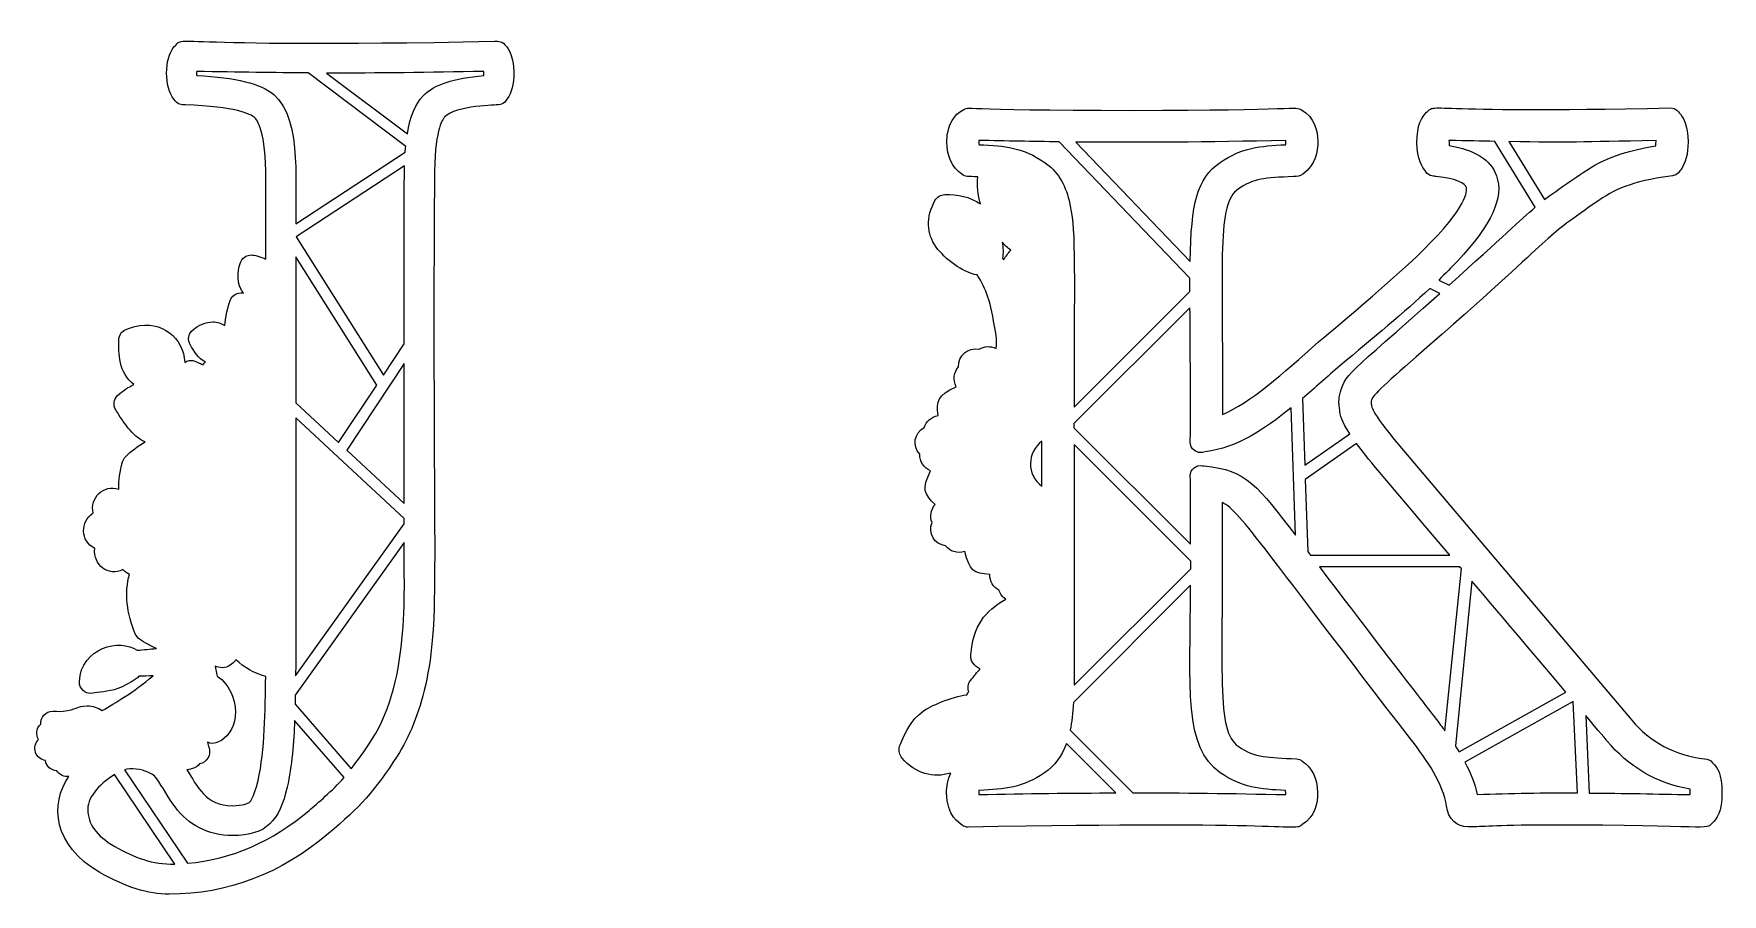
# Model space of a CAD drawing. Header units: millimetres. Extents: x -471 to 1551, y -2688 to 316.
# Drawn here: x 1098 to 1362.6, y -439.3 to -304.5 of the extents above; entities that cross this region are included whole.
import ezdxf

# ---------------------------------------------------------------- set-up
doc = ezdxf.new("R2010")
doc.units = ezdxf.units.MM
doc.header["$MEASUREMENT"] = 0
doc.layers.add('Layer 1', color=7, linetype='Continuous')

msp = doc.modelspace()

# ---------------------------------------------------------------- linework, layer by layer
at = {"layer": 'Layer 1', "color": 250}
for points, knots in [([(1171.8653, -306.1934), (1171.2756, -305.4563), (1170.4463, -305.6774), (1170.2436, -305.6405), (1170.2436, -305.6405), (1115.8579, -306.7278), (1122.2344, -304.461), (1119.986, -306.5251), (1119.986, -306.5251), (1118.4748, -308.405), (1118.4748, -312.8465), (1119.986, -314.7263), (1119.986, -314.7263), (1119.986, -314.7263), (1120.2257, -315.0396), (1120.2257, -315.0396), (1120.2257, -315.0396), (1120.7601, -315.7216), (1121.571, -315.5741), (1121.7369, -315.6109), (1121.7369, -315.6109), (1129.7538, -315.8689), (1132.0206, -317.0669), (1132.6103, -317.5829), (1132.6103, -317.5829), (1133.0342, -317.933), (1134.4164, -319.7023), (1134.4164, -327.3137), (1134.4164, -327.3137), (1134.4164, -327.3137), (1134.4164, -339.7905), (1134.4164, -339.7905), (1134.4164, -339.7905), (1133.6423, -339.3667), (1132.5182, -339.1271), (1132.1127, -339.1271), (1132.1127, -339.1271), (1131.4493, -339.1271), (1130.8411, -339.4957), (1130.5093, -340.1039), (1130.5093, -340.1039), (1130.0855, -340.8779), (1129.7169, -343.1632), (1130.5093, -344.527), (1130.5093, -344.527), (1130.6383, -344.7297), (1130.7673, -344.914), (1130.9148, -345.0983), (1130.9148, -345.0983), (1130.7673, -345.0798), (1130.6199, -345.0798), (1130.454, -345.0798), (1130.454, -345.0798), (1129.6984, -345.0798), (1129.0349, -345.5774), (1128.8138, -346.2593), (1128.8138, -346.2593), (1128.353, -347.5862), (1128.0582, -348.9131), (1127.9845, -350.1848), (1127.9845, -350.1848), (1127.4315, -349.8346), (1126.7865, -349.6135), (1126.1046, -349.6135), (1126.1046, -349.6135), (1125.0357, -349.6135), (1123.7825, -350.1848), (1123.1006, -350.7377), (1123.1006, -350.7377), (1121.7368, -351.7329), (1122.5293, -353.1336), (1122.5293, -353.1519), (1122.5293, -353.1519), (1123.0822, -354.2024), (1123.8562, -355.382), (1124.9251, -355.8795), (1124.9251, -355.8795), (1124.7777, -356.027), (1124.6487, -356.1743), (1124.5565, -356.3587), (1124.5565, -356.3587), (1124.2432, -356.1928), (1124.0221, -356.0822), (1123.9668, -356.0638), (1123.9668, -356.0638), (1123.4138, -355.8426), (1122.6398, -355.3082), (1121.6999, -355.9532), (1121.6999, -355.9532), (1121.4787, -352.0646), (1118.1246, -349.337), (1113.8858, -350.3322), (1113.8858, -350.3322), (1113.296, -350.4796), (1113.0565, -350.5902), (1112.5035, -350.7929), (1112.5035, -350.7929), (1111.8216, -351.0509), (1111.3793, -351.696), (1111.3609, -352.4332), (1111.3609, -352.4332), (1111.3425, -354.4604), (1111.3056, -357.6119), (1113.7383, -359.4364), (1113.7383, -359.4364), (1112.8352, -359.8419), (1111.9875, -360.4132), (1111.1766, -361.1688), (1111.1766, -361.1688), (1110.55, -361.7401), (1110.4395, -362.6801), (1110.8818, -363.3988), (1110.8818, -363.3988), (1110.8818, -363.3988), (1110.9924, -363.5831), (1110.9924, -363.5831), (1110.9924, -363.5831), (1111.9691, -365.1497), (1113.4435, -367.5086), (1115.4708, -368.4301), (1115.4708, -368.4301), (1114.365, -369.0567), (1113.3145, -369.8492), (1112.3931, -370.7707), (1112.3931, -370.7707), (1112.1904, -370.9918), (1112.0245, -371.2498), (1111.9508, -371.5447), (1111.9508, -371.5447), (1111.5269, -373.0928), (1111.3426, -374.4013), (1111.361, -375.8204), (1111.361, -375.8204), (1108.9651, -375.0463), (1106.8089, -377.1658), (1107.3433, -379.5616), (1107.3433, -379.5616), (1105.3161, -380.9253), (1105.2793, -383.9662), (1107.6014, -385.1089), (1107.6014, -385.1089), (1107.288, -387.7628), (1109.7576, -389.5505), (1111.9876, -388.4447), (1111.9876, -388.4447), (1112.3009, -388.7764), (1112.6695, -389.016), (1113.0197, -389.1818), (1113.0197, -389.1818), (1112.2456, -392.02), (1112.5589, -395.3189), (1113.9965, -398.581), (1113.9965, -398.581), (1114.1255, -398.8758), (1114.3466, -399.1339), (1114.6046, -399.3181), (1114.6046, -399.3181), (1115.4708, -399.9079), (1116.337, -400.4054), (1117.24, -400.7925), (1117.24, -400.7925), (1116.2632, -400.9031), (1115.2312, -400.9768), (1114.2175, -401.069), (1114.2175, -401.069), (1111.5452, -399.1891), (1105.445, -400.6451), (1105.187, -405.9897), (1105.187, -405.9897), (1105.1686, -406.5057), (1105.3713, -407.0033), (1105.7583, -407.3719), (1105.7583, -407.3719), (1106.514, -408.0722), (1107.2327, -407.7958), (1108.4307, -407.6484), (1108.4307, -407.6484), (1109.8129, -407.4825), (1111.232, -407.2982), (1113.3329, -406.045), (1113.3329, -406.045), (1113.8305, -405.7502), (1114.2175, -405.4552), (1114.5124, -405.1604), (1114.5124, -405.1604), (1115.2312, -405.1235), (1115.9683, -405.1051), (1116.7239, -405.0682), (1116.7239, -405.0682), (1113.5909, -407.6852), (1110.8633, -409.3255), (1108.7439, -410.5418), (1108.7439, -410.5418), (1108.062, -410.0626), (1107.2511, -409.7862), (1106.3849, -409.7862), (1106.3849, -409.7862), (1104.7447, -409.7862), (1104.7631, -410.4312), (1102.6253, -410.634), (1102.6253, -410.634), (1101.7959, -410.6893), (1101.2062, -410.6155), (1101.0035, -410.6155), (1101.0035, -410.6155), (1099.8977, -410.6155), (1099.0499, -411.5738), (1099.1236, -412.6612), (1099.1236, -412.6612), (1098.3865, -413.38), (1098.3495, -414.3383), (1098.7735, -415.0386), (1098.7735, -415.0386), (1098.3312, -415.6468), (1098.0363, -416.255), (1098.3127, -417.0843), (1098.3127, -417.0843), (1098.5892, -417.8768), (1099.142, -418.1716), (1099.8608, -418.3744), (1099.8608, -418.3744), (1100.0082, -419.259), (1100.7454, -419.9225), (1101.6485, -419.9778), (1101.6485, -419.9778), (1102.0539, -420.6228), (1102.7911, -420.973), (1103.5467, -420.8624), (1103.5467, -420.8624), (1100.5059, -425.175), (1101.0587, -431.6805), (1108.3937, -435.9009), (1108.3937, -435.9009), (1112.3376, -438.1678), (1115.9866, -439.3104), (1119.2671, -439.3104), (1119.2671, -439.3104), (1128.4082, -439.3104), (1136.7937, -436.1036), (1144.2024, -429.7823), (1144.2024, -429.7823), (1149.1599, -425.7094), (1151.4452, -423.0923), (1154.9653, -417.6741), (1154.9653, -417.6741), (1156.9188, -414.6516), (1158.4116, -410.9288), (1159.3884, -406.5979), (1159.3884, -406.5979), (1161.7842, -395.8166), (1160.4204, -389.5136), (1160.8074, -327.3322), (1160.8074, -327.3322), (1160.8074, -319.7392), (1162.0238, -317.9146), (1162.3924, -317.5276), (1162.3924, -317.5276), (1164.1801, -315.6847), (1170.7041, -315.6294), (1170.8331, -315.6109), (1170.8331, -315.6109), (1171.7546, -315.5741), (1172.0864, -314.7816), (1172.2154, -314.6526), (1172.2154, -314.6526), (1172.9157, -313.6759), (1173.2658, -312.3489), (1173.2658, -310.5981), (1173.2658, -310.5981), (1173.2291, -307.3729), (1171.9943, -306.433), (1171.8653, -306.1934)], [0, 0, 0, 0, 0.01449275, 0.01449275, 0.01449275, 0.01449275, 0.02898551, 0.02898551, 0.02898551, 0.02898551, 0.04347826, 0.04347826, 0.04347826, 0.04347826, 0.05797101, 0.05797101, 0.05797101, 0.05797101, 0.07246377, 0.07246377, 0.07246377, 0.07246377, 0.08695652, 0.08695652, 0.08695652, 0.08695652, 0.10144928, 0.10144928, 0.10144928, 0.10144928, 0.11594203, 0.11594203, 0.11594203, 0.11594203, 0.13043478, 0.13043478, 0.13043478, 0.13043478, 0.14492754, 0.14492754, 0.14492754, 0.14492754, 0.15942029, 0.15942029, 0.15942029, 0.15942029, 0.17391304, 0.17391304, 0.17391304, 0.17391304, 0.1884058, 0.1884058, 0.1884058, 0.1884058, 0.20289855, 0.20289855, 0.20289855, 0.20289855, 0.2173913, 0.2173913, 0.2173913, 0.2173913, 0.23188406, 0.23188406, 0.23188406, 0.23188406, 0.24637681, 0.24637681, 0.24637681, 0.24637681, 0.26086957, 0.26086957, 0.26086957, 0.26086957, 0.27536232, 0.27536232, 0.27536232, 0.27536232, 0.28985507, 0.28985507, 0.28985507, 0.28985507, 0.30434783, 0.30434783, 0.30434783, 0.30434783, 0.31884058, 0.31884058, 0.31884058, 0.31884058, 0.33333333, 0.33333333, 0.33333333, 0.33333333, 0.34782609, 0.34782609, 0.34782609, 0.34782609, 0.36231884, 0.36231884, 0.36231884, 0.36231884, 0.37681159, 0.37681159, 0.37681159, 0.37681159, 0.39130435, 0.39130435, 0.39130435, 0.39130435, 0.4057971, 0.4057971, 0.4057971, 0.4057971, 0.42028986, 0.42028986, 0.42028986, 0.42028986, 0.43478261, 0.43478261, 0.43478261, 0.43478261, 0.44927536, 0.44927536, 0.44927536, 0.44927536, 0.46376812, 0.46376812, 0.46376812, 0.46376812, 0.47826087, 0.47826087, 0.47826087, 0.47826087, 0.49275362, 0.49275362, 0.49275362, 0.49275362, 0.50724638, 0.50724638, 0.50724638, 0.50724638, 0.52173913, 0.52173913, 0.52173913, 0.52173913, 0.53623188, 0.53623188, 0.53623188, 0.53623188, 0.55072464, 0.55072464, 0.55072464, 0.55072464, 0.56521739, 0.56521739, 0.56521739, 0.56521739, 0.57971014, 0.57971014, 0.57971014, 0.57971014, 0.5942029, 0.5942029, 0.5942029, 0.5942029, 0.60869565, 0.60869565, 0.60869565, 0.60869565, 0.62318841, 0.62318841, 0.62318841, 0.62318841, 0.63768116, 0.63768116, 0.63768116, 0.63768116, 0.65217391, 0.65217391, 0.65217391, 0.65217391, 0.66666667, 0.66666667, 0.66666667, 0.66666667, 0.68115942, 0.68115942, 0.68115942, 0.68115942, 0.69565217, 0.69565217, 0.69565217, 0.69565217, 0.71014493, 0.71014493, 0.71014493, 0.71014493, 0.72463768, 0.72463768, 0.72463768, 0.72463768, 0.73913043, 0.73913043, 0.73913043, 0.73913043, 0.75362319, 0.75362319, 0.75362319, 0.75362319, 0.76811594, 0.76811594, 0.76811594, 0.76811594, 0.7826087, 0.7826087, 0.7826087, 0.7826087, 0.79710145, 0.79710145, 0.79710145, 0.79710145, 0.8115942, 0.8115942, 0.8115942, 0.8115942, 0.82608696, 0.82608696, 0.82608696, 0.82608696, 0.84057971, 0.84057971, 0.84057971, 0.84057971, 0.85507246, 0.85507246, 0.85507246, 0.85507246, 0.86956522, 0.86956522, 0.86956522, 0.86956522, 0.88405797, 0.88405797, 0.88405797, 0.88405797, 0.89855072, 0.89855072, 0.89855072, 0.89855072, 0.91304348, 0.91304348, 0.91304348, 0.91304348, 0.92753623, 0.92753623, 0.92753623, 0.92753623, 0.94202899, 0.94202899, 0.94202899, 0.94202899, 0.95652174, 0.95652174, 0.95652174, 0.95652174, 0.97101449, 0.97101449, 0.97101449, 0.97101449, 1, 1, 1, 1]), ([(1123.5614, -310.9851), (1123.5429, -310.764), (1123.5429, -310.5428), (1123.5614, -310.3585), (1123.5614, -310.3585), (1130.0855, -310.4875), (1135.9276, -310.5612), (1141.0142, -310.5981), (1141.0142, -310.5981), (1141.0142, -310.5981), (1156.3107, -322.1167), (1156.3107, -322.1167), (1156.3107, -322.1167), (1156.2739, -322.4115), (1156.2554, -322.7248), (1156.237, -323.0381), (1156.237, -323.0381), (1156.237, -323.0381), (1139.1159, -334.2249), (1139.1159, -334.2249), (1139.1159, -334.2249), (1138.8395, -329.5991), (1140.277, -317.9147), (1135.6511, -313.9892), (1135.6511, -313.9892), (1133.6054, -312.2752), (1129.7537, -311.3168), (1123.5614, -310.9851)], [0, 0, 0, 0, 0.125, 0.125, 0.125, 0.125, 0.25, 0.25, 0.25, 0.25, 0.375, 0.375, 0.375, 0.375, 0.5, 0.5, 0.5, 0.5, 0.625, 0.625, 0.625, 0.625, 0.75, 0.75, 0.75, 0.75, 1, 1, 1, 1]), ([(1168.5296, -311.022), (1163.83, -311.3906), (1160.7891, -312.4042), (1159.0014, -314.2288), (1159.0014, -314.2288), (1157.822, -315.4267), (1157.0295, -317.3618), (1156.5687, -320.1631), (1156.5687, -320.1631), (1156.5687, -320.1631), (1143.8892, -310.6166), (1143.8892, -310.6166), (1143.8892, -310.6166), (1151.9798, -310.6534), (1160.0335, -310.5244), (1168.548, -310.3586), (1168.548, -310.3586), (1168.548, -310.5797), (1168.548, -310.8008), (1168.5296, -311.022)], [0, 0, 0, 0, 0.16666667, 0.16666667, 0.16666667, 0.16666667, 0.33333333, 0.33333333, 0.33333333, 0.33333333, 0.5, 0.5, 0.5, 0.5, 0.66666667, 0.66666667, 0.66666667, 0.66666667, 1, 1, 1, 1]), ([(1361.0732, -418.6918), (1360.7045, -418.2495), (1360.2807, -418.1574), (1359.8199, -418.1021), (1359.8199, -418.1021), (1355.2678, -417.586), (1351.2133, -415.4297), (1348.412, -412.0202), (1348.412, -412.0202), (1348.412, -412.0202), (1312.0504, -369.0977), (1312.0504, -369.0977), (1312.0504, -369.0977), (1307.2403, -363.2739), (1307.701, -362.9975), (1307.572, -362.1865), (1307.572, -362.1865), (1307.443, -361.3941), (1309.5439, -359.5695), (1314.6489, -355.0911), (1314.6489, -355.0911), (1337.7965, -334.8185), (1333.6683, -337.2697), (1341.7036, -331.6487), (1341.7036, -331.6487), (1341.7036, -331.6487), (1342.6803, -330.9667), (1342.6803, -330.9667), (1342.6803, -330.9667), (1345.8134, -328.7736), (1348.3751, -327.5941), (1354.4016, -326.7832), (1354.4016, -326.7832), (1354.4016, -326.7832), (1354.7886, -326.7279), (1354.7886, -326.7279), (1354.7886, -326.7279), (1355.6547, -326.6173), (1355.9681, -325.8986), (1356.0971, -325.7696), (1356.0971, -325.7696), (1356.8527, -324.7191), (1357.2213, -323.3001), (1357.2213, -321.4202), (1357.2213, -321.4202), (1357.2213, -318.7848), (1356.4841, -317.5869), (1355.8391, -316.8313), (1355.8391, -316.8313), (1355.8206, -316.8128), (1355.3967, -316.0756), (1354.4568, -316.0941), (1354.4568, -316.0941), (1314.2067, -316.9419), (1318.1322, -315.2095), (1316.2708, -316.7576), (1316.2708, -316.7576), (1315.5336, -317.5132), (1314.7042, -318.748), (1314.7595, -321.5125), (1314.7595, -321.5125), (1314.8148, -324.1664), (1315.5336, -325.3274), (1316.1602, -326.0646), (1316.1602, -326.0646), (1316.1602, -326.0646), (1316.1602, -326.0831), (1316.1602, -326.0831), (1316.1602, -326.0831), (1316.6946, -326.8755), (1317.5608, -326.765), (1317.7267, -326.8202), (1317.7267, -326.8202), (1321.1177, -327.1335), (1322.3157, -328.0182), (1322.4816, -328.4789), (1322.4816, -328.4789), (1322.5553, -328.7001), (1323.1082, -330.8563), (1316.9527, -337.1408), (1316.9527, -337.1408), (1311.4791, -342.7803), (1300.2371, -351.9398), (1299.3524, -352.7323), (1299.3524, -352.7323), (1293.6761, -357.8004), (1288.6817, -362.2604), (1284.277, -364.1402), (1284.277, -364.1402), (1284.3876, -339.3893), (1283.3371, -331.1328), (1286.7834, -328.7738), (1286.7834, -328.7738), (1289.1793, -327.1336), (1290.8195, -327.0415), (1295.4269, -326.8388), (1295.4269, -326.8388), (1295.9799, -326.8203), (1296.4037, -326.8388), (1296.8645, -326.4517), (1296.8645, -326.4517), (1298.8549, -325.0695), (1299.2419, -322.8948), (1299.2235, -321.3099), (1299.2235, -321.3099), (1299.1867, -319.6881), (1298.7075, -317.4949), (1296.6433, -316.3891), (1296.6433, -316.3891), (1295.7034, -315.7625), (1296.1826, -316.4628), (1270.3443, -316.4628), (1270.3443, -316.4628), (1241.2808, -316.4628), (1245.1695, -315.7072), (1243.5108, -316.4628), (1243.5108, -316.4628), (1242.4235, -317.0895), (1241.115, -318.4532), (1241.115, -321.402), (1241.115, -321.402), (1241.115, -323.7241), (1241.9074, -325.4196), (1243.4555, -326.4701), (1243.4555, -326.4701), (1243.99, -326.8939), (1244.3401, -326.8018), (1245.9619, -326.8939), (1245.9619, -326.8939), (1245.7961, -328.2393), (1245.9251, -329.6768), (1246.3489, -331.1327), (1246.3489, -331.1327), (1244.7455, -329.9901), (1242.7368, -329.5846), (1240.7832, -329.6583), (1240.7832, -329.6583), (1240.1382, -329.6768), (1239.5484, -330.0453), (1239.2351, -330.5983), (1239.2351, -330.5983), (1237.816, -333.1968), (1237.8897, -335.7954), (1239.4378, -337.8964), (1239.4378, -337.8964), (1240.8016, -339.7578), (1243.5661, -341.8772), (1245.8329, -342.2642), (1245.8329, -342.2642), (1247.3256, -344.3836), (1247.9891, -346.9453), (1248.4314, -349.4886), (1248.4314, -349.4886), (1248.671, -350.8155), (1249.058, -352.5479), (1248.8, -353.7827), (1248.8, -353.7827), (1247.897, -353.3404), (1246.9202, -353.4141), (1246.1646, -353.9117), (1246.1646, -353.9117), (1244.3769, -353.5616), (1242.8658, -354.87), (1242.921, -356.6762), (1242.921, -356.6762), (1242.2022, -357.4687), (1242.0179, -358.7034), (1242.5708, -359.7908), (1242.5708, -359.7908), (1239.5852, -361.1178), (1239.4747, -361.9655), (1239.7143, -364.3061), (1239.7143, -364.3061), (1238.6453, -364.5088), (1237.8529, -365.2092), (1237.558, -366.149), (1237.558, -366.149), (1235.9915, -367.0152), (1235.6229, -368.9872), (1236.8393, -370.351), (1236.8393, -370.351), (1236.8024, -371.5121), (1237.5212, -372.5072), (1238.5532, -372.968), (1238.5532, -372.968), (1237.1526, -375.8245), (1237.4843, -376.5433), (1239.2535, -378.2573), (1239.2535, -378.2573), (1238.59, -379.0682), (1238.3873, -380.1186), (1238.7743, -381.0586), (1238.7743, -381.0586), (1238.1293, -382.7725), (1239.143, -384.4681), (1240.9122, -384.7261), (1240.9122, -384.7261), (1241.5757, -385.5738), (1242.6999, -385.9608), (1243.8978, -385.5922), (1243.8978, -385.5922), (1244.635, -388.5594), (1245.2801, -389.0386), (1247.8233, -389.2044), (1247.8233, -389.2044), (1247.8233, -390.3286), (1248.3946, -391.1948), (1249.2424, -391.6371), (1249.2424, -391.6371), (1249.4636, -392.2637), (1249.8506, -392.7613), (1250.3482, -393.093), (1250.3482, -393.093), (1246.9756, -395.0097), (1245.3169, -397.0923), (1244.8378, -401.7918), (1244.8378, -401.7918), (1244.7272, -402.8976), (1245.4459, -403.4873), (1246.3305, -404.0034), (1246.3305, -404.0034), (1245.8329, -404.5378), (1245.3353, -405.146), (1244.8009, -405.8279), (1244.8009, -405.8279), (1244.4139, -406.3255), (1244.3218, -406.9705), (1244.5245, -407.5418), (1244.5245, -407.5418), (1244.4323, -407.6893), (1244.3401, -407.8551), (1244.2296, -408.0395), (1244.2296, -408.0395), (1241.8706, -408.3159), (1238.3506, -409.9008), (1237.3738, -410.6196), (1237.3738, -410.6196), (1235.4202, -412.0387), (1234.5725, -414.066), (1234.0565, -415.2639), (1234.0565, -415.2639), (1233.8906, -415.6509), (1233.8168, -415.7983), (1233.7985, -415.8537), (1233.7985, -415.8537), (1233.7432, -415.9827), (1233.6878, -416.1117), (1233.651, -416.2775), (1233.651, -416.2775), (1233.522, -416.8673), (1233.6695, -417.4939), (1234.0749, -417.9731), (1234.0749, -417.9731), (1236.1759, -420.4426), (1239.014, -421.1614), (1241.7231, -420.3136), (1241.7231, -420.3136), (1241.2071, -421.3272), (1241.0597, -422.4515), (1241.0597, -423.3913), (1241.0597, -423.3913), (1241.0597, -427.0957), (1243.1607, -428.1646), (1243.4924, -428.4964), (1243.4924, -428.4964), (1243.7688, -428.699), (1244.1005, -428.7912), (1244.4507, -428.7912), (1244.4507, -428.7912), (1295.7956, -427.8329), (1295.3901, -429.4731), (1296.717, -428.4594), (1296.717, -428.4594), (1298.7996, -427.151), (1299.205, -424.9763), (1299.1682, -423.3729), (1299.1682, -423.3729), (1299.1129, -421.1429), (1298.3204, -419.4842), (1296.7908, -418.4521), (1296.7908, -418.4521), (1296.5328, -418.2494), (1296.2195, -418.1204), (1295.8877, -418.102), (1295.8877, -418.102), (1291.354, -417.8255), (1289.4558, -418.0098), (1286.7467, -416.13), (1286.7467, -416.13), (1283.245, -413.7342), (1284.4061, -405.2197), (1284.2403, -377.907), (1284.2403, -377.907), (1287.1337, -379.3261), (1291.4094, -386.1266), (1313.9119, -415.1717), (1313.9119, -415.1717), (1316.1972, -418.0836), (1318.98, -422.2302), (1319.3671, -425.437), (1319.3671, -425.437), (1319.6251, -427.6117), (1321.0626, -428.7728), (1322.7029, -428.7728), (1322.7029, -428.7728), (1325.5226, -428.7544), (1325.9281, -428.478), (1335.622, -428.478), (1335.622, -428.478), (1360.7784, -428.478), (1360.0597, -429.3073), (1360.9812, -428.2015), (1360.9812, -428.2015), (1361.7184, -427.538), (1362.5478, -426.3954), (1362.5478, -423.4098), (1362.5478, -423.4098), (1362.5844, -420.4795), (1361.7735, -419.3368), (1361.0732, -418.6918)], [0, 0, 0, 0, 0.01234568, 0.01234568, 0.01234568, 0.01234568, 0.02469136, 0.02469136, 0.02469136, 0.02469136, 0.03703704, 0.03703704, 0.03703704, 0.03703704, 0.04938272, 0.04938272, 0.04938272, 0.04938272, 0.0617284, 0.0617284, 0.0617284, 0.0617284, 0.07407407, 0.07407407, 0.07407407, 0.07407407, 0.08641975, 0.08641975, 0.08641975, 0.08641975, 0.09876543, 0.09876543, 0.09876543, 0.09876543, 0.11111111, 0.11111111, 0.11111111, 0.11111111, 0.12345679, 0.12345679, 0.12345679, 0.12345679, 0.13580247, 0.13580247, 0.13580247, 0.13580247, 0.14814815, 0.14814815, 0.14814815, 0.14814815, 0.16049383, 0.16049383, 0.16049383, 0.16049383, 0.17283951, 0.17283951, 0.17283951, 0.17283951, 0.18518519, 0.18518519, 0.18518519, 0.18518519, 0.19753086, 0.19753086, 0.19753086, 0.19753086, 0.20987654, 0.20987654, 0.20987654, 0.20987654, 0.22222222, 0.22222222, 0.22222222, 0.22222222, 0.2345679, 0.2345679, 0.2345679, 0.2345679, 0.24691358, 0.24691358, 0.24691358, 0.24691358, 0.25925926, 0.25925926, 0.25925926, 0.25925926, 0.27160494, 0.27160494, 0.27160494, 0.27160494, 0.28395062, 0.28395062, 0.28395062, 0.28395062, 0.2962963, 0.2962963, 0.2962963, 0.2962963, 0.30864198, 0.30864198, 0.30864198, 0.30864198, 0.32098765, 0.32098765, 0.32098765, 0.32098765, 0.33333333, 0.33333333, 0.33333333, 0.33333333, 0.34567901, 0.34567901, 0.34567901, 0.34567901, 0.35802469, 0.35802469, 0.35802469, 0.35802469, 0.37037037, 0.37037037, 0.37037037, 0.37037037, 0.38271605, 0.38271605, 0.38271605, 0.38271605, 0.39506173, 0.39506173, 0.39506173, 0.39506173, 0.40740741, 0.40740741, 0.40740741, 0.40740741, 0.41975309, 0.41975309, 0.41975309, 0.41975309, 0.43209877, 0.43209877, 0.43209877, 0.43209877, 0.44444444, 0.44444444, 0.44444444, 0.44444444, 0.45679012, 0.45679012, 0.45679012, 0.45679012, 0.4691358, 0.4691358, 0.4691358, 0.4691358, 0.48148148, 0.48148148, 0.48148148, 0.48148148, 0.49382716, 0.49382716, 0.49382716, 0.49382716, 0.50617284, 0.50617284, 0.50617284, 0.50617284, 0.51851852, 0.51851852, 0.51851852, 0.51851852, 0.5308642, 0.5308642, 0.5308642, 0.5308642, 0.54320988, 0.54320988, 0.54320988, 0.54320988, 0.55555556, 0.55555556, 0.55555556, 0.55555556, 0.56790123, 0.56790123, 0.56790123, 0.56790123, 0.58024691, 0.58024691, 0.58024691, 0.58024691, 0.59259259, 0.59259259, 0.59259259, 0.59259259, 0.60493827, 0.60493827, 0.60493827, 0.60493827, 0.61728395, 0.61728395, 0.61728395, 0.61728395, 0.62962963, 0.62962963, 0.62962963, 0.62962963, 0.64197531, 0.64197531, 0.64197531, 0.64197531, 0.65432099, 0.65432099, 0.65432099, 0.65432099, 0.66666667, 0.66666667, 0.66666667, 0.66666667, 0.67901235, 0.67901235, 0.67901235, 0.67901235, 0.69135802, 0.69135802, 0.69135802, 0.69135802, 0.7037037, 0.7037037, 0.7037037, 0.7037037, 0.71604938, 0.71604938, 0.71604938, 0.71604938, 0.72839506, 0.72839506, 0.72839506, 0.72839506, 0.74074074, 0.74074074, 0.74074074, 0.74074074, 0.75308642, 0.75308642, 0.75308642, 0.75308642, 0.7654321, 0.7654321, 0.7654321, 0.7654321, 0.77777778, 0.77777778, 0.77777778, 0.77777778, 0.79012346, 0.79012346, 0.79012346, 0.79012346, 0.80246914, 0.80246914, 0.80246914, 0.80246914, 0.81481481, 0.81481481, 0.81481481, 0.81481481, 0.82716049, 0.82716049, 0.82716049, 0.82716049, 0.83950617, 0.83950617, 0.83950617, 0.83950617, 0.85185185, 0.85185185, 0.85185185, 0.85185185, 0.86419753, 0.86419753, 0.86419753, 0.86419753, 0.87654321, 0.87654321, 0.87654321, 0.87654321, 0.88888889, 0.88888889, 0.88888889, 0.88888889, 0.90123457, 0.90123457, 0.90123457, 0.90123457, 0.91358025, 0.91358025, 0.91358025, 0.91358025, 0.92592593, 0.92592593, 0.92592593, 0.92592593, 0.9382716, 0.9382716, 0.9382716, 0.9382716, 0.95061728, 0.95061728, 0.95061728, 0.95061728, 0.96296296, 0.96296296, 0.96296296, 0.96296296, 0.97530864, 0.97530864, 0.97530864, 0.97530864, 1, 1, 1, 1]), ([(1246.1461, -321.8442), (1246.1276, -321.6415), (1246.1093, -321.4019), (1246.1276, -321.1807), (1246.1276, -321.1807), (1250.3849, -321.2729), (1254.5868, -321.3466), (1258.715, -321.4019), (1258.715, -321.4019), (1258.715, -321.4019), (1279.1903, -342.7803), (1279.1903, -342.7803), (1279.1903, -342.7803), (1279.1903, -343.4437), (1279.1903, -344.1256), (1279.1903, -344.8443), (1279.1903, -344.8443), (1279.1903, -344.8443), (1261.0371, -362.9975), (1261.0371, -362.9975), (1261.0371, -362.9975), (1261.0371, -338.1728), (1261.332, -335.2057), (1260.2447, -330.6167), (1260.2447, -330.6167), (1259.618, -327.9444), (1258.328, -325.9356), (1256.4297, -324.6271), (1256.4297, -324.6271), (1252.9835, -322.2497), (1250.2744, -322.047), (1246.1461, -321.8442)], [0, 0, 0, 0, 0.11111111, 0.11111111, 0.11111111, 0.11111111, 0.22222222, 0.22222222, 0.22222222, 0.22222222, 0.33333333, 0.33333333, 0.33333333, 0.33333333, 0.44444444, 0.44444444, 0.44444444, 0.44444444, 0.55555556, 0.55555556, 0.55555556, 0.55555556, 0.66666667, 0.66666667, 0.66666667, 0.66666667, 0.77777778, 0.77777778, 0.77777778, 0.77777778, 1, 1, 1, 1]), ([(1294.1921, -321.1807), (1294.2106, -321.4019), (1294.2106, -321.6415), (1294.1736, -321.8442), (1294.1736, -321.8442), (1290.156, -322.0285), (1287.3178, -322.305), (1283.9452, -324.6271), (1283.9452, -324.6271), (1280.2592, -327.1519), (1279.3746, -331.059), (1279.2272, -340.1448), (1279.2272, -340.1448), (1279.2272, -340.1448), (1261.3137, -321.4387), (1261.3137, -321.4387), (1261.3137, -321.4387), (1271.4316, -321.5125), (1281.7706, -321.4572), (1294.1921, -321.1807)], [0, 0, 0, 0, 0.16666667, 0.16666667, 0.16666667, 0.16666667, 0.33333333, 0.33333333, 0.33333333, 0.33333333, 0.5, 0.5, 0.5, 0.5, 0.66666667, 0.66666667, 0.66666667, 0.66666667, 1, 1, 1, 1]), ([(1321.0809, -340.1079), (1326.4992, -334.3579), (1328.4527, -330.1006), (1327.1995, -326.7096), (1327.1995, -326.7096), (1326.2781, -324.1848), (1323.8454, -322.6367), (1319.8093, -321.9917), (1319.8093, -321.9917), (1319.7908, -321.7337), (1319.7724, -321.4387), (1319.7724, -321.1807), (1319.7724, -321.1807), (1322.5737, -321.236), (1324.9143, -321.2913), (1326.9415, -321.3282), (1326.9415, -321.3282), (1326.9415, -321.3282), (1333.2997, -331.6488), (1333.2997, -331.6488), (1333.2997, -331.6488), (1330.9407, -333.6392), (1328.2869, -336.2377), (1319.7908, -343.8492), (1319.7908, -343.8492), (1319.7908, -343.8492), (1318.169, -343.0567), (1318.169, -343.0567), (1318.169, -343.0567), (1319.2011, -342.043), (1320.1779, -341.0663), (1321.0809, -340.1079)], [0, 0, 0, 0, 0.11111111, 0.11111111, 0.11111111, 0.11111111, 0.22222222, 0.22222222, 0.22222222, 0.22222222, 0.33333333, 0.33333333, 0.33333333, 0.33333333, 0.44444444, 0.44444444, 0.44444444, 0.44444444, 0.55555556, 0.55555556, 0.55555556, 0.55555556, 0.66666667, 0.66666667, 0.66666667, 0.66666667, 0.77777778, 0.77777778, 0.77777778, 0.77777778, 1, 1, 1, 1]), ([(1352.2086, -321.1807), (1352.2086, -321.4572), (1352.2086, -321.752), (1352.1901, -322.0285), (1352.1901, -322.0285), (1343.7677, -323.3923), (1341.3903, -325.954), (1338.8471, -327.5021), (1338.8471, -327.5021), (1336.9672, -328.8106), (1335.8246, -329.6215), (1334.7373, -330.4508), (1334.7373, -330.4508), (1334.7373, -330.4508), (1329.1346, -321.365), (1329.1346, -321.365), (1329.1346, -321.365), (1338.8471, -321.5309), (1340.0819, -321.4387), (1352.2086, -321.1807)], [0, 0, 0, 0, 0.16666667, 0.16666667, 0.16666667, 0.16666667, 0.33333333, 0.33333333, 0.33333333, 0.33333333, 0.5, 0.5, 0.5, 0.5, 0.66666667, 0.66666667, 0.66666667, 0.66666667, 1, 1, 1, 1]), ([(1156.0896, -353.0415), (1156.0896, -353.0415), (1152.8275, -357.9622), (1152.8275, -357.9622), (1152.8275, -357.9622), (1152.8275, -357.9622), (1139.1344, -336.2705), (1139.1344, -336.2705), (1139.1344, -336.2705), (1139.1344, -336.2705), (1156.1265, -325.1759), (1156.1265, -325.1759), (1156.1265, -325.1759), (1156.0712, -327.0189), (1156.108, -325.8762), (1156.0896, -353.0415)], [0, 0, 0, 0, 0.2, 0.2, 0.2, 0.2, 0.4, 0.4, 0.4, 0.4, 0.6, 0.6, 0.6, 0.6, 1, 1, 1, 1]), ([(1249.9979, -339.9052), (1249.9979, -339.9052), (1249.8689, -339.7209), (1249.7952, -339.6288), (1249.7952, -339.6288), (1249.961, -338.8547), (1249.9242, -337.9885), (1249.7583, -337.1224), (1249.7583, -337.1224), (1250.1822, -337.5831), (1250.643, -338.007), (1251.1037, -338.3756), (1251.1037, -338.3756), (1250.6983, -338.8363), (1250.3297, -339.3523), (1249.9979, -339.9052)], [0, 0, 0, 0, 0.2, 0.2, 0.2, 0.2, 0.4, 0.4, 0.4, 0.4, 0.6, 0.6, 0.6, 0.6, 1, 1, 1, 1]), ([(1139.1159, -362.2747), (1139.1159, -362.2747), (1139.1159, -339.4404), (1139.1159, -339.4404), (1139.1159, -339.4404), (1139.1159, -339.4404), (1151.7955, -359.5287), (1151.7955, -359.5287), (1151.7955, -359.5287), (1151.7955, -359.5287), (1145.8059, -368.5039), (1145.8059, -368.5039), (1145.8059, -368.5039), (1145.8059, -368.5039), (1139.1159, -362.2747), (1139.1159, -362.2747)], [0, 0, 0, 0, 0.2, 0.2, 0.2, 0.2, 0.4, 0.4, 0.4, 0.4, 0.6, 0.6, 0.6, 0.6, 1, 1, 1, 1]), ([(1296.8276, -361.6153), (1298.7811, -359.9566), (1300.7715, -358.1874), (1302.6698, -356.4919), (1302.6698, -356.4919), (1307.959, -352.1241), (1312.7692, -348.088), (1316.75, -344.402), (1316.75, -344.402), (1316.75, -344.402), (1318.3166, -345.1761), (1318.3166, -345.1761), (1318.3166, -345.1761), (1303.6466, -358.2611), (1303.4255, -357.6345), (1302.633, -361.2099), (1302.633, -361.2099), (1302.4487, -362.0392), (1302.5593, -362.758), (1302.633, -363.1818), (1302.633, -363.1818), (1302.633, -363.2372), (1302.6514, -363.2925), (1302.6514, -363.3293), (1302.6514, -363.3293), (1302.6699, -364.2139), (1303.0016, -365.2829), (1304.2364, -367.1443), (1304.2364, -367.1443), (1304.2364, -367.1443), (1297.1779, -372.0834), (1297.1779, -372.0834), (1297.1779, -372.0834), (1297.1779, -372.0834), (1296.8276, -361.6153), (1296.8276, -361.6153)], [0, 0, 0, 0, 0.1, 0.1, 0.1, 0.1, 0.2, 0.2, 0.2, 0.2, 0.3, 0.3, 0.3, 0.3, 0.4, 0.4, 0.4, 0.4, 0.5, 0.5, 0.5, 0.5, 0.6, 0.6, 0.6, 0.6, 0.7, 0.7, 0.7, 0.7, 0.8, 0.8, 0.8, 0.8, 1, 1, 1, 1]), ([(1281.4389, -372.1939), (1281.2914, -372.1754), (1281.1992, -372.1754), (1281.144, -372.1571), (1281.144, -372.1571), (1280.1488, -371.9728), (1279.2458, -372.7284), (1279.2458, -373.7236), (1279.2458, -373.7236), (1279.2826, -377.7229), (1279.2826, -381.2982), (1279.2826, -384.4681), (1279.2826, -384.4681), (1279.2826, -384.4681), (1261.0189, -366.2043), (1261.0189, -366.2043), (1261.0189, -366.2043), (1261.0189, -366.0016), (1261.0189, -365.7805), (1261.0189, -365.5593), (1261.0189, -365.5593), (1261.0189, -365.5593), (1279.1905, -347.3877), (1279.1905, -347.3877), (1279.1905, -347.3877), (1279.2273, -352.548), (1279.3011, -359.7724), (1279.2458, -368.4896), (1279.2458, -368.4896), (1279.2458, -368.9688), (1279.4669, -369.448), (1279.8355, -369.7429), (1279.8355, -369.7429), (1280.4622, -370.2405), (1281.0335, -370.0746), (1281.5495, -370.0009), (1281.5495, -370.0009), (1286.7097, -369.2637), (1290.709, -366.5546), (1295.0399, -363.0714), (1295.0399, -363.0714), (1295.0399, -363.0714), (1295.7219, -383.049), (1295.7219, -383.049), (1295.7219, -383.049), (1289.8796, -375.4559), (1288.1104, -372.8021), (1281.4389, -372.1939)], [0, 0, 0, 0, 0.07692308, 0.07692308, 0.07692308, 0.07692308, 0.15384615, 0.15384615, 0.15384615, 0.15384615, 0.23076923, 0.23076923, 0.23076923, 0.23076923, 0.30769231, 0.30769231, 0.30769231, 0.30769231, 0.38461538, 0.38461538, 0.38461538, 0.38461538, 0.46153846, 0.46153846, 0.46153846, 0.46153846, 0.53846154, 0.53846154, 0.53846154, 0.53846154, 0.61538462, 0.61538462, 0.61538462, 0.61538462, 0.69230769, 0.69230769, 0.69230769, 0.69230769, 0.76923077, 0.76923077, 0.76923077, 0.76923077, 0.84615385, 0.84615385, 0.84615385, 0.84615385, 1, 1, 1, 1]), ([(1147.0775, -369.7018), (1147.0775, -369.7018), (1156.0896, -356.156), (1156.0896, -356.156), (1156.0896, -356.156), (1156.0896, -356.156), (1156.0896, -378.0872), (1156.0896, -378.0872), (1156.0896, -378.0872), (1156.0896, -378.0872), (1147.0775, -369.7018), (1147.0775, -369.7018)], [0, 0, 0, 0, 0.25, 0.25, 0.25, 0.25, 0.5, 0.5, 0.5, 0.5, 1, 1, 1, 1]), ([(1139.1159, -364.6337), (1139.1159, -364.6337), (1156.0896, -380.4279), (1156.0896, -380.4279), (1156.0896, -380.4279), (1156.0896, -380.4279), (1156.0896, -381.2388), (1156.0896, -381.2388), (1156.0896, -381.2388), (1156.0896, -381.2388), (1139.0606, -405.1051), (1139.0606, -405.1051), (1139.0606, -405.1051), (1139.1528, -398.2124), (1139.0975, -393.6603), (1139.1159, -364.6337)], [0, 0, 0, 0, 0.2, 0.2, 0.2, 0.2, 0.4, 0.4, 0.4, 0.4, 0.6, 0.6, 0.6, 0.6, 1, 1, 1, 1]), ([(1255.9875, -368.3053), (1255.9875, -370.5168), (1255.9875, -372.8574), (1255.9875, -375.3638), (1255.9875, -375.3638), (1253.4995, -373.613), (1253.7023, -370.0192), (1255.9875, -368.3053)], [0, 0, 0, 0, 0.33333333, 0.33333333, 0.33333333, 0.33333333, 1, 1, 1, 1]), ([(1261.0373, -368.8397), (1261.0373, -368.8397), (1279.301, -387.1035), (1279.301, -387.1035), (1279.301, -387.1035), (1279.301, -387.5089), (1279.301, -387.9144), (1279.301, -388.3199), (1279.301, -388.3199), (1279.301, -388.3199), (1261.0557, -406.5652), (1261.0557, -406.5652), (1261.0557, -406.5652), (1261.111, -400.6676), (1261.0373, -423.2623), (1261.0373, -368.8397)], [0, 0, 0, 0, 0.2, 0.2, 0.2, 0.2, 0.4, 0.4, 0.4, 0.4, 0.6, 0.6, 0.6, 0.6, 1, 1, 1, 1]), ([(1297.6384, -385.6107), (1297.6384, -385.6107), (1297.2514, -374.2949), (1297.2514, -374.2949), (1297.2514, -374.2949), (1297.2514, -374.2949), (1305.2867, -368.6554), (1305.2867, -368.6554), (1305.2867, -368.6554), (1307.2218, -371.2724), (1308.2539, -372.4151), (1319.9014, -386.1635), (1319.9014, -386.1635), (1319.9014, -386.1635), (1298.0624, -386.182), (1298.0624, -386.182), (1298.0624, -386.182), (1297.9149, -385.9792), (1297.7674, -385.7949), (1297.6384, -385.6107)], [0, 0, 0, 0, 0.16666667, 0.16666667, 0.16666667, 0.16666667, 0.33333333, 0.33333333, 0.33333333, 0.33333333, 0.5, 0.5, 0.5, 0.5, 0.66666667, 0.66666667, 0.66666667, 0.66666667, 1, 1, 1, 1]), ([(1151.0215, -415.0754), (1149.842, -416.8815), (1148.7546, -418.4296), (1147.7594, -419.6829), (1147.7594, -419.6829), (1147.7594, -419.6829), (1138.9685, -409.5466), (1138.9685, -409.5466), (1138.9685, -409.5466), (1138.987, -409.0858), (1138.987, -408.6066), (1139.0054, -408.109), (1139.0054, -408.109), (1139.0054, -408.109), (1156.0896, -384.169), (1156.0896, -384.169), (1156.0896, -384.169), (1155.9237, -390.4904), (1157.2138, -405.5474), (1151.0215, -415.0754)], [0, 0, 0, 0, 0.16666667, 0.16666667, 0.16666667, 0.16666667, 0.33333333, 0.33333333, 0.33333333, 0.33333333, 0.5, 0.5, 0.5, 0.5, 0.66666667, 0.66666667, 0.66666667, 0.66666667, 1, 1, 1, 1]), ([(1319.1458, -413.7158), (1317.5793, -411.5595), (1314.2067, -407.4313), (1299.463, -388.0065), (1299.463, -388.0065), (1299.463, -388.0065), (1321.468, -387.988), (1321.468, -387.988), (1321.468, -387.988), (1321.5601, -388.0802), (1321.6338, -388.1907), (1321.726, -388.2829), (1321.726, -388.2829), (1321.726, -388.2829), (1319.1458, -413.7158), (1319.1458, -413.7158)], [0, 0, 0, 0, 0.2, 0.2, 0.2, 0.2, 0.4, 0.4, 0.4, 0.4, 0.6, 0.6, 0.6, 0.6, 1, 1, 1, 1]), ([(1294.1553, -423.0412), (1294.1921, -423.2439), (1294.1921, -423.4835), (1294.1921, -423.7046), (1294.1921, -423.7046), (1285.8067, -423.5019), (1277.9556, -423.4098), (1270.2152, -423.4098), (1270.2152, -423.4098), (1270.2152, -423.4098), (1260.4106, -413.6053), (1260.4106, -413.6053), (1260.4106, -413.6053), (1260.6687, -412.352), (1260.8345, -410.8961), (1260.9451, -409.2375), (1260.9451, -409.2375), (1260.9451, -409.2375), (1279.2825, -390.9), (1279.2825, -390.9), (1279.2825, -390.9), (1279.2272, -407.1918), (1278.1768, -416.296), (1283.9453, -420.2584), (1283.9453, -420.2584), (1287.3179, -422.5989), (1290.1376, -422.8753), (1294.1553, -423.0412)], [0, 0, 0, 0, 0.125, 0.125, 0.125, 0.125, 0.25, 0.25, 0.25, 0.25, 0.375, 0.375, 0.375, 0.375, 0.5, 0.5, 0.5, 0.5, 0.625, 0.625, 0.625, 0.625, 0.75, 0.75, 0.75, 0.75, 1, 1, 1, 1]), ([(1320.7676, -416.0748), (1320.7676, -416.0748), (1323.3661, -390.2549), (1323.3661, -390.2549), (1323.3661, -390.2549), (1328.5264, -396.3368), (1334.0001, -402.8055), (1338.0914, -407.6341), (1338.0914, -407.6341), (1338.0914, -407.6341), (1321.3574, -417.0147), (1321.3574, -417.0147), (1321.3574, -417.0147), (1321.173, -416.7014), (1320.9704, -416.3881), (1320.7676, -416.0748)], [0, 0, 0, 0, 0.2, 0.2, 0.2, 0.2, 0.4, 0.4, 0.4, 0.4, 0.6, 0.6, 0.6, 0.6, 1, 1, 1, 1]), ([(1123.9852, -418.872), (1125.1278, -418.7062), (1125.9019, -417.5266), (1125.4965, -416.3471), (1125.4965, -416.3471), (1125.4228, -416.1444), (1125.3306, -415.7942), (1125.2568, -415.481), (1125.2568, -415.481), (1127.3209, -416.5499), (1130.97, -412.8456), (1129.1823, -408.2566), (1129.1823, -408.2566), (1128.6479, -406.8743), (1127.7448, -405.7317), (1126.7681, -405.1419), (1126.7681, -405.1419), (1126.6206, -404.5522), (1126.5469, -404.0915), (1126.4732, -403.557), (1126.4732, -403.557), (1126.8234, -403.7228), (1127.1735, -403.815), (1127.5422, -403.815), (1127.5422, -403.815), (1128.6111, -403.815), (1129.2009, -403.1515), (1129.5141, -402.7829), (1129.5141, -402.7829), (1129.5141, -402.7829), (1129.5878, -402.7092), (1129.5878, -402.7092), (1129.5878, -402.7092), (1129.6246, -402.6539), (1129.6799, -402.6171), (1129.7168, -402.5618), (1129.7168, -402.5618), (1130.9516, -403.7597), (1132.555, -404.6628), (1134.3795, -405.1972), (1134.3795, -405.1972), (1134.3058, -410.4496), (1134.2505, -416.7157), (1133.1816, -421.4889), (1133.1816, -421.4889), (1132.5181, -424.364), (1131.8546, -424.88), (1131.8546, -424.88), (1131.8546, -424.88), (1131.5598, -425.0827), (1130.8226, -425.4329), (1129.1639, -425.4329), (1129.1639, -425.4329), (1124.9988, -425.4329), (1123.6535, -422.392), (1122.0317, -419.8119), (1122.0317, -419.8119), (1122.1054, -419.8488), (1123.5982, -419.5723), (1123.9852, -418.872)], [0, 0, 0, 0, 0.0625, 0.0625, 0.0625, 0.0625, 0.125, 0.125, 0.125, 0.125, 0.1875, 0.1875, 0.1875, 0.1875, 0.25, 0.25, 0.25, 0.25, 0.3125, 0.3125, 0.3125, 0.3125, 0.375, 0.375, 0.375, 0.375, 0.4375, 0.4375, 0.4375, 0.4375, 0.5, 0.5, 0.5, 0.5, 0.5625, 0.5625, 0.5625, 0.5625, 0.625, 0.625, 0.625, 0.625, 0.6875, 0.6875, 0.6875, 0.6875, 0.75, 0.75, 0.75, 0.75, 0.8125, 0.8125, 0.8125, 0.8125, 0.875, 0.875, 0.875, 0.875, 1, 1, 1, 1]), ([(1324.1955, -423.6862), (1323.8269, -421.917), (1323.1082, -420.2031), (1322.2604, -418.6181), (1322.2604, -418.6181), (1322.2604, -418.6181), (1339.2525, -409.09), (1339.2525, -409.09), (1339.2525, -409.09), (1339.2525, -409.09), (1339.916, -423.4282), (1339.916, -423.4282), (1339.916, -423.4282), (1334.7188, -423.4098), (1329.4111, -423.4651), (1324.1955, -423.6862)], [0, 0, 0, 0, 0.2, 0.2, 0.2, 0.2, 0.4, 0.4, 0.4, 0.4, 0.6, 0.6, 0.6, 0.6, 1, 1, 1, 1]), ([(1141.1616, -426.1701), (1135.4116, -431.0724), (1129.0349, -433.8552), (1122.1423, -434.4635), (1122.1423, -434.4635), (1122.1423, -434.4635), (1112.2271, -419.7935), (1112.2271, -419.7935), (1112.2271, -419.7935), (1113.2592, -419.4618), (1114.9179, -419.7198), (1115.8946, -420.1805), (1115.8946, -420.1805), (1116.9267, -420.6597), (1117.1847, -421.0099), (1117.1847, -421.0099), (1117.1847, -421.0099), (1118.2168, -422.4842), (1119.3041, -424.4746), (1120.1703, -425.6357), (1120.1703, -425.6357), (1122.216, -428.3817), (1125.3491, -430.1141), (1129.1456, -430.1141), (1129.1456, -430.1141), (1134.6191, -430.1141), (1136.5358, -427.7367), (1137.7338, -422.5211), (1137.7338, -422.5211), (1138.4894, -419.2222), (1138.7842, -415.4257), (1138.8948, -412.0715), (1138.8948, -412.0715), (1138.8948, -412.0715), (1146.6537, -421.0099), (1146.6537, -421.0099), (1146.6537, -421.0099), (1144.7738, -423.1661), (1142.5254, -425.009), (1141.1616, -426.1701)], [0, 0, 0, 0, 0.09090909, 0.09090909, 0.09090909, 0.09090909, 0.18181818, 0.18181818, 0.18181818, 0.18181818, 0.27272727, 0.27272727, 0.27272727, 0.27272727, 0.36363636, 0.36363636, 0.36363636, 0.36363636, 0.45454545, 0.45454545, 0.45454545, 0.45454545, 0.54545455, 0.54545455, 0.54545455, 0.54545455, 0.63636364, 0.63636364, 0.63636364, 0.63636364, 0.72727273, 0.72727273, 0.72727273, 0.72727273, 0.81818182, 0.81818182, 0.81818182, 0.81818182, 1, 1, 1, 1]), ([(1357.5531, -423.7046), (1352.3376, -423.594), (1347.1588, -423.4835), (1341.7589, -423.4466), (1341.7589, -423.4466), (1341.7589, -423.4466), (1341.206, -411.3199), (1341.206, -411.3199), (1341.206, -411.3199), (1343.2701, -413.7526), (1344.5234, -415.2454), (1344.5234, -415.2454), (1344.5234, -415.2454), (1347.896, -419.3368), (1352.2638, -421.8801), (1357.5347, -422.8569), (1357.5347, -422.8569), (1357.5715, -423.1149), (1357.5715, -423.4282), (1357.5531, -423.7046)], [0, 0, 0, 0, 0.16666667, 0.16666667, 0.16666667, 0.16666667, 0.33333333, 0.33333333, 0.33333333, 0.33333333, 0.5, 0.5, 0.5, 0.5, 0.66666667, 0.66666667, 0.66666667, 0.66666667, 1, 1, 1, 1]), ([(1246.1277, -423.7046), (1246.1093, -423.4835), (1246.1093, -423.2439), (1246.1277, -423.0412), (1246.1277, -423.0412), (1250.2375, -422.82), (1253.0204, -422.6173), (1256.4115, -420.2767), (1256.4115, -420.2767), (1257.978, -419.2078), (1259.1206, -417.6597), (1259.8394, -415.6693), (1259.8394, -415.6693), (1259.8394, -415.6693), (1267.5983, -423.4282), (1267.5983, -423.4282), (1267.5983, -423.4282), (1260.6687, -423.4466), (1253.6101, -423.5388), (1246.1277, -423.7046)], [0, 0, 0, 0, 0.16666667, 0.16666667, 0.16666667, 0.16666667, 0.33333333, 0.33333333, 0.33333333, 0.33333333, 0.5, 0.5, 0.5, 0.5, 0.66666667, 0.66666667, 0.66666667, 0.66666667, 1, 1, 1, 1]), ([(1110.7159, -431.8095), (1107.8409, -430.1508), (1106.4955, -428.3079), (1106.4955, -425.9858), (1106.4955, -425.9858), (1106.4955, -423.7927), (1108.8177, -421.747), (1110.6606, -420.5675), (1110.6606, -420.5675), (1110.6606, -420.5675), (1120.1334, -434.5739), (1120.1334, -434.5739), (1120.1334, -434.5739), (1116.6318, -434.6662), (1113.7936, -433.5788), (1110.7159, -431.8095)], [0, 0, 0, 0, 0.2, 0.2, 0.2, 0.2, 0.4, 0.4, 0.4, 0.4, 0.6, 0.6, 0.6, 0.6, 1, 1, 1, 1])]:
    msp.add_open_spline(points, degree=3, knots=knots, dxfattribs=at)

doc.saveas('drawing.dxf')
